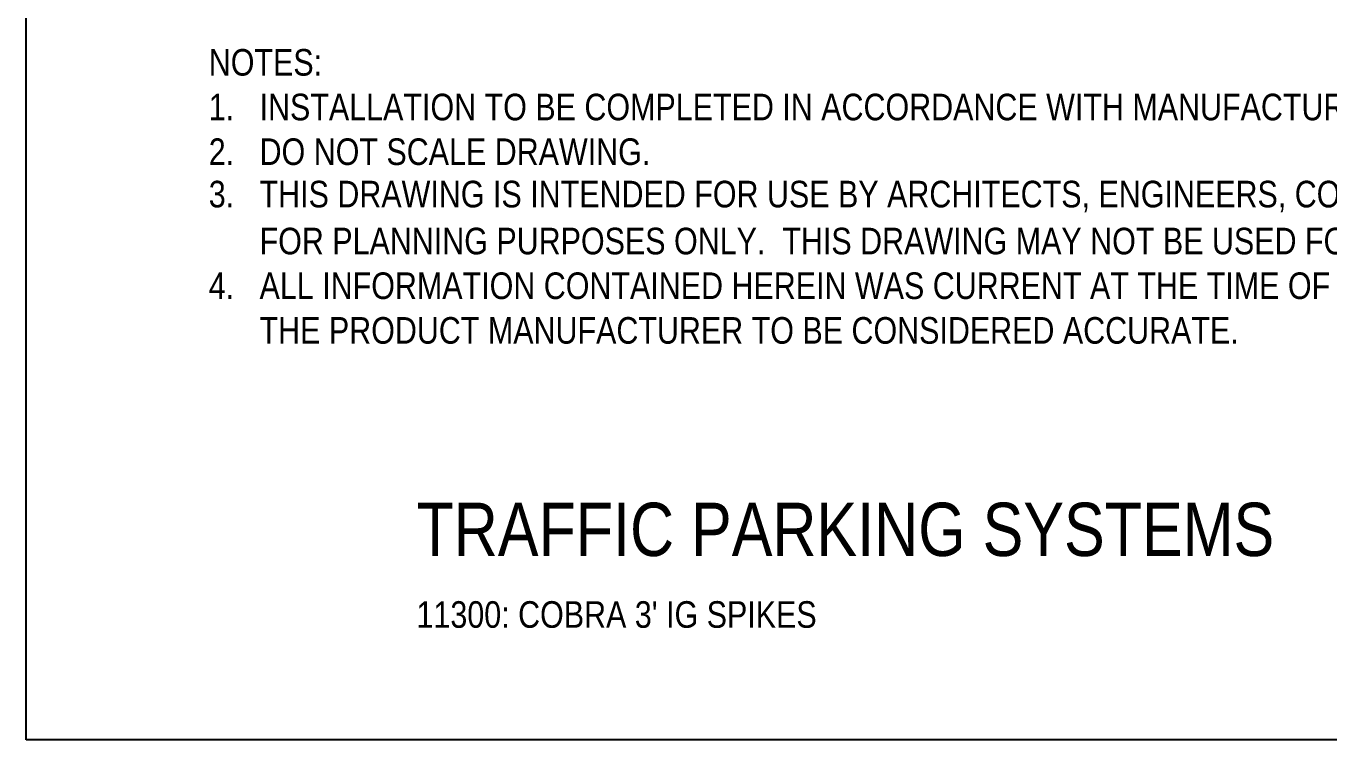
# Model space of a CAD drawing. Extents: x 0 to 216, y 0 to 280.
# Drawn here: x 0 to 116.7, y 0 to 63.9 of the extents above; entities that cross this region are included whole.
import ezdxf

# ---------------------------------------------------------------- set-up
doc = ezdxf.new("R2010")
doc.units = 0
doc.header["$MEASUREMENT"] = 0
doc.layers.get('0').update_dxf_attribs({"linetype": 'CONTINUOUS'})
for name, color, linetype in [('2132-LOGO$0$CADdetails-7-VERYFINE', 7, 'CONTINUOUS'), ('CADdetails-1-FINE', 1, 'CONTINUOUS'), ('CADdetails-2-FINELIGHT', 2, 'CONTINUOUS'), ('CADdetails-7-VERYFINE', 7, 'CONTINUOUS')]:
    doc.layers.add(name, color=color, linetype=linetype)
doc.styles.add('2132-LOGO$0$CADdetails-NOTES', font='ARIALN.TTF', dxfattribs={"height": 2.38})
doc.styles.add('CADdetails-DETAILTITLE', font='ARIALN.TTF', dxfattribs={"height": 4.77})
doc.styles.add('CADdetails-NOTES', font='ARIALN.TTF', dxfattribs={"height": 2.38})

# ---------------------------------------------------------------- blocks, each defined once
blk = doc.blocks.new('*T22')
at = {"char_height": 2.38, "width": 184.5948, "attachment_point": 4, "style": '2132-LOGO$0$CADdetails-NOTES'}
for s, insert in [('NOTES:', (0.06, -2)), ("1.   INSTALLATION TO BE COMPLETED IN ACCORDANCE WITH MANUFACTURER'S SPECIFICATIONS.", (0.06, -6)), ('2.   DO NOT SCALE DRAWING.', (0.06, -10)), ('3.   THIS DRAWING IS INTENDED FOR USE BY ARCHITECTS, ENGINEERS, CONTRACTORS, CONSULTANTS AND DESIGN PROFESSIONALS', (0.06, -14)), ('      FOR PLANNING PURPOSES ONLY.  THIS DRAWING MAY NOT BE USED FOR CONSTRUCTION.', (0.06, -18)), ('4.   ALL INFORMATION CONTAINED HEREIN WAS CURRENT AT THE TIME OF DEVELOPMENT BUT MUST BE REVIEWED AND APPROVED BY', (0.06, -22)), ('      THE PRODUCT MANUFACTURER TO BE CONSIDERED ACCURATE.', (0.06, -26))]:
    blk.add_mtext(s, dxfattribs=dict(at, insert=insert))
blk = doc.blocks.new('2132-LOGO')
at = {"layer": '2132-LOGO$0$CADdetails-7-VERYFINE'}
blk.add_lwpolyline([(0, 0), (0, 280), (216, 280), (216, 0)], close=True, dxfattribs=at)
blk.add_blockref('*T22', (16.3, 62.65))

msp = doc.modelspace()

# ---------------------------------------------------------------- block references
at = {"layer": 'CADdetails-7-VERYFINE'}
msp.add_blockref('2132-LOGO', (0, 0), dxfattribs=at)

# ---------------------------------------------------------------- texts
at = {"layer": 'CADdetails-1-FINE', "insert": (34.961, 12.421), "char_height": 2.38, "width": 161.99603, "attachment_point": 1, "style": 'CADdetails-NOTES'}
msp.add_mtext("11300: COBRA 3' IG SPIKES", dxfattribs=at)
at = {"layer": 'CADdetails-2-FINELIGHT', "insert": (34.961, 21.238), "char_height": 4.77, "width": 165.15557, "attachment_point": 1, "style": 'CADdetails-DETAILTITLE'}
msp.add_mtext('TRAFFIC PARKING SYSTEMS', dxfattribs=at)

doc.saveas('drawing.dxf')
